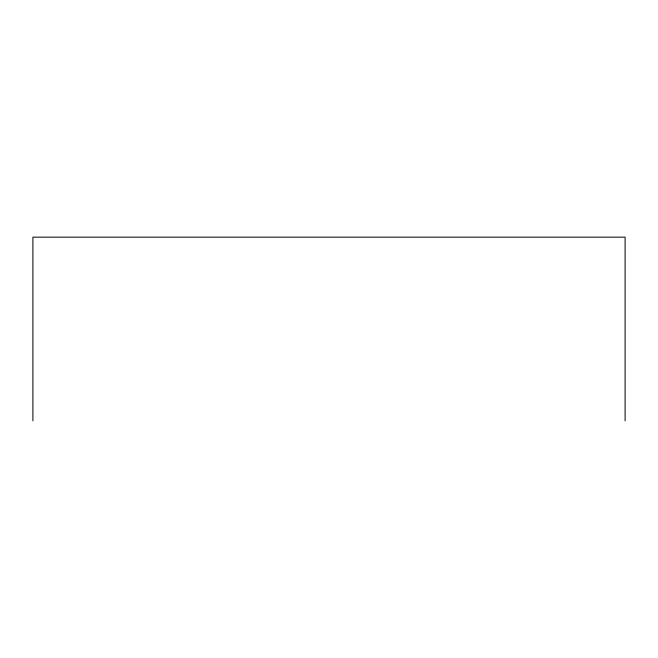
<?xml version="1.0" encoding="UTF-8"?>
<svg xmlns="http://www.w3.org/2000/svg" width="658" height="658" viewBox="0 0 658 658"><rect width="100%" height="100%" fill="white"/><g stroke="black" fill="none" stroke-linecap="round" stroke-linejoin="round"><path stroke-width="0.99" d="M625.1 420.84L625.1 237.16L32.9 237.16L32.9 420.84"/></g></svg>
